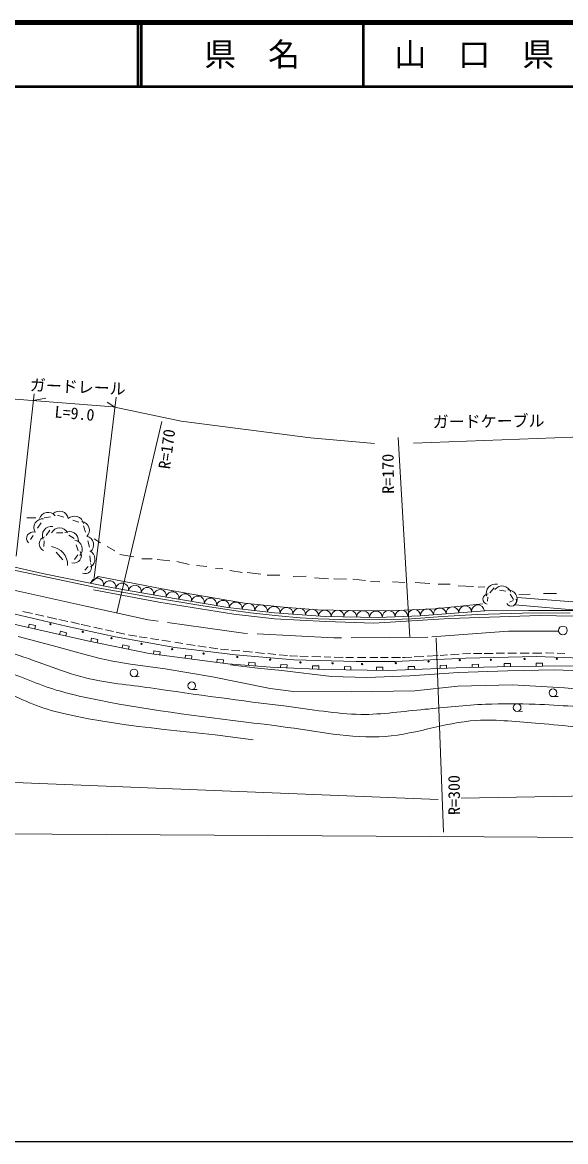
# Model space of a CAD drawing. Units: millimetres, scale not verified. Extents: x 40000 to 680000, y 20000 to 380000.
# Drawn here: x 279684 to 364675, y 205000 to 380000 of the extents above; entities that cross this region are included whole.
import ezdxf
from ezdxf.enums import TextEntityAlignment as Align

# ---------------------------------------------------------------- set-up
doc = ezdxf.new("R2010")
doc.units = ezdxf.units.MM
doc.header["$LTSCALE"] = 1000
doc.linetypes.add('CHAIN', pattern=[18.5, 12, -1.5, 3.5, -1.5])
for name, color, linetype, lineweight in [('M-BGD', 7, 'Continuous', 13), ('M-BMK', 2, 'CHAIN', 13), ('M-STR-HTXT', 7, 'Continuous', 13), ('M-TTL', 2, 'Continuous', 140), ('M-TTL-BAND', 7, 'Continuous', 25), ('M-TTL-LINE', 7, 'Continuous', 50), ('M-TTL-TXT', 7, 'Continuous', 50)]:
    doc.layers.add(name, color=color, linetype=linetype, lineweight=lineweight)
doc.styles.add('ＭＳ ゴシック', font='')
doc.styles.get('ＭＳ ゴシック').set_extended_font_data('MS Gothic')

# ---------------------------------------------------------------- blocks, each defined once
blk = doc.blocks.new('広葉樹林')
at = {"color": 7, "linetype": 'Continuous', "lineweight": 13}
blk.add_line((0, -0.75), (1, -0.75), dxfattribs=at)
blk.add_circle((0, 0), 0.75, dxfattribs=at)

msp = doc.modelspace()

# ---------------------------------------------------------------- linework, layer by layer
at = {"layer": 'M-BGD'}
for p, q in [((285195, 302954), (286145, 302642)), ((280369, 302550), (281800, 302550)), ((282064, 300910), (282600, 301754)), ((283093, 302545), (284079, 302712)), ((287570, 302173), (288520, 301861)), ((289232, 301265), (289540, 300314)), ((280932, 299128), (281349, 299784)), ((283401, 299781), (283996, 300585)), ((285015, 300213), (286015, 300213)), ((286965, 299820), (287810, 299284)), ((290900, 299252), (291907, 298616)), ((283046, 298061), (283098, 298921)), ((288115, 298328), (288424, 297377)), ((289950, 298935), (290181, 297962)), ((292966, 298033), (294132, 297397)), ((284981, 297151), (286000, 295969)), ((288337, 296724), (287829, 296028)), ((290263, 296598), (290318, 295600)), ((294927, 296814), (297099, 296443)), ((298371, 296126), (300013, 296126)), ((300755, 296020), (302769, 295808)), ((277397, 294567), (291443, 291568)), ((278494, 294837), (282853, 293851)), ((289954, 294947), (289453, 294353)), ((303828, 295702), (305789, 295225)), ((306901, 295066), (308544, 294907)), ((309921, 294589), (311034, 294536)), ((312147, 294324), (314054, 294006)), ((314849, 294006), (316968, 293741)), ((282853, 293851), (290303, 292343)), ((291547, 293338), (290303, 292343)), ((293902, 291587), (290303, 292343)), ((301530, 291442), (291547, 293338)), ((317975, 293582), (319989, 293582)), ((322055, 293370), (324068, 293423)), ((325393, 293158), (327565, 292999)), ((328413, 292999), (330374, 292946)), ((331380, 292946), (333341, 292734)), ((334135, 292576), (335619, 292523)), ((337579, 292523), (339540, 292417)), ((341156, 292417), (343434, 292258)), ((301047, 289371), (290812, 291286)), ((291443, 291568), (299395, 290194)), ((301339, 290302), (293902, 291587)), ((306177, 290584), (301530, 291442)), ((314432, 289212), (306177, 290584)), ((344759, 292152), (346613, 292178)), ((347858, 291887), (350243, 291807)), ((351011, 291701), (352044, 291754)), ((352838, 290832), (353499, 291581)), ((354355, 291217), (355340, 291046)), ((356007, 290612), (356521, 289755)), ((357343, 290536), (359118, 290589)), ((361237, 290721), (363251, 290721)), ((270708, 289294), (286553, 285598)), ((299395, 290194), (307598, 288821)), ((312752, 287456), (301047, 289371)), ((311852, 288511), (301339, 290302)), ((307598, 288821), (312415, 288086)), ((320545, 288589), (314432, 289212)), ((351678, 289082), (344249, 288308)), ((352463, 289505), (352512, 290146)), ((356492, 289615), (355904, 289356)), ((356740, 288905), (367620, 287998)), ((376210, 288579), (357080, 290065)), ((279984, 287842), (279742, 287896)), ((281256, 287560), (279984, 287842)), ((283037, 287165), (281764, 287447)), ((285069, 286714), (283550, 287051)), ((319134, 287674), (311852, 288511)), ((312415, 288086), (315375, 287660)), ((319155, 286720), (312752, 287456)), ((315375, 287660), (319767, 287215)), ((327038, 287109), (319134, 287674)), ((319767, 287215), (323153, 286886)), ((325870, 288141), (320545, 288589)), ((333327, 287966), (325870, 288141)), ((335332, 286953), (327038, 287109)), ((338233, 288063), (333327, 287966)), ((341932, 287226), (335332, 286953)), ((344249, 288308), (338233, 288063)), ((340546, 286751), (345402, 287099)), ((352057, 288008), (341932, 287226)), ((345402, 287099), (350839, 287408)), ((360616, 287281), (346493, 286778)), ((350839, 287408), (357920, 287602)), ((352057, 288008), (358906, 288066)), ((357920, 287602), (365388, 287679)), ((358906, 288066), (369915, 288027)), ((369787, 287107), (360616, 287281)), ((289891, 283316), (277895, 286025)), ((280750, 285893), (280640, 285405)), ((281726, 285673), (280750, 285893)), ((281616, 285185), (281726, 285673)), ((286812, 286328), (285378, 286646)), ((286553, 285598), (294273, 283915)), ((288637, 285923), (287259, 286254)), ((288960, 285852), (288900, 285865)), ((290361, 285541), (288960, 285852)), ((292199, 285134), (290863, 285430)), ((327146, 286314), (319155, 286720)), ((323153, 286886), (325978, 286751)), ((325978, 286751), (329383, 286615)), ((334672, 286063), (327146, 286314)), ((329383, 286615), (336309, 286596)), ((346493, 286778), (334672, 286063)), ((336309, 286596), (340546, 286751)), ((279005, 283979), (285151, 282363)), ((285628, 284792), (285518, 284304)), ((286603, 284571), (285628, 284792)), ((286493, 284084), (286603, 284571)), ((290499, 283700), (290397, 283211)), ((291478, 283496), (290499, 283700)), ((293946, 284746), (292684, 285026)), ((294273, 283915), (303521, 282251)), ((295704, 284357), (294384, 284649)), ((296481, 284185), (296293, 284226)), ((297595, 284009), (296481, 284185)), ((299221, 283754), (297979, 283949)), ((301051, 283466), (299740, 283672)), ((285151, 282363), (289098, 281250)), ((299525, 281304), (289891, 283316)), ((291375, 283006), (291478, 283496)), ((295393, 282678), (295291, 282189)), ((296372, 282474), (295393, 282678)), ((296270, 281984), (296372, 282474)), ((302846, 283183), (301507, 283394)), ((303521, 282251), (313039, 281090)), ((304779, 282880), (303538, 283075)), ((306704, 282577), (305350, 282790)), ((308419, 282307), (307142, 282508)), ((309877, 282078), (308883, 282234)), ((310276, 282040), (309877, 282078)), ((311953, 281879), (310698, 281999)), ((313695, 281713), (312412, 281835)), ((289098, 281250), (291854, 280535)), ((291854, 280535), (293814, 280137)), ((293814, 280137), (296596, 279661)), ((311830, 279718), (299525, 281304)), ((300258, 281714), (300194, 281218)), ((301250, 281586), (300258, 281714)), ((301186, 281090), (301250, 281586)), ((305217, 281075), (305153, 280579)), ((306209, 280947), (305217, 281075)), ((306145, 280451), (306209, 280947)), ((310176, 280435), (310112, 279939)), ((311168, 280307), (310176, 280435)), ((311104, 279812), (311168, 280307)), ((313039, 281090), (322171, 280316)), ((315707, 281521), (314236, 281661)), ((317583, 281341), (316156, 281478)), ((319358, 281172), (318070, 281295)), ((321165, 280999), (319853, 281124)), ((321610, 280962), (321524, 280965)), ((322707, 280925), (321610, 280962)), ((322171, 280316), (331922, 280046)), ((324381, 280869), (323115, 280912)), ((326391, 280802), (324971, 280850)), ((327927, 280751), (326917, 280785)), ((329800, 280689), (328443, 280734)), ((329872, 280686), (329800, 280689)), ((331508, 280686), (330286, 280686)), ((331922, 280046), (337997, 280046)), ((333399, 280686), (332107, 280686)), ((335317, 280686), (334049, 280686)), ((336920, 280686), (335695, 280686)), ((338860, 280686), (337434, 280686)), ((337997, 280046), (349064, 280587)), ((339452, 280686), (339179, 280686)), ((340618, 280758), (339452, 280686)), ((342475, 280872), (341002, 280782)), ((344738, 281012), (342997, 280905)), ((346197, 281102), (345065, 281032)), ((348042, 281215), (346643, 281129)), ((349753, 281320), (348522, 281245)), ((349064, 280587), (360053, 280858)), ((349787, 281322), (349753, 281320)), ((351552, 281334), (350284, 281326)), ((353334, 281346), (351926, 281337)), ((355134, 281358), (353803, 281349)), ((357004, 281371), (355656, 281362)), ((358983, 281384), (357573, 281375)), ((360964, 281397), (359514, 281388)), ((360053, 280858), (372822, 280355)), ((361673, 281402), (361561, 281401)), ((362836, 281378), (361673, 281402)), ((364544, 281342), (363347, 281367)), ((296596, 279661), (302000, 278919)), ((302000, 278919), (309418, 277647)), ((318524, 279176), (311830, 279718)), ((316492, 279025), (312226, 279528)), ((315127, 279953), (315087, 279454)), ((316124, 279872), (315127, 279953)), ((316084, 279374), (316124, 279872)), ((320280, 278654), (316492, 279025)), ((327018, 278828), (318524, 279176)), ((320095, 279612), (320075, 279113)), ((321094, 279571), (320095, 279612)), ((328042, 277727), (320280, 278654)), ((321074, 279072), (321094, 279571)), ((325091, 279407), (325070, 278908)), ((326090, 279366), (325091, 279407)), ((326070, 278867), (326090, 279366)), ((336904, 278654), (327018, 278828)), ((330077, 279274), (330068, 278774)), ((331077, 279257), (330077, 279274)), ((331068, 278757), (331077, 279257)), ((335076, 279186), (335067, 278686)), ((336076, 279169), (335076, 279186)), ((336067, 278669), (336076, 279169)), ((347525, 279060), (336904, 278654)), ((341045, 279313), (340046, 279274)), ((340046, 279274), (340065, 278775)), ((347911, 278362), (340282, 277833)), ((341064, 278813), (341045, 279313)), ((346041, 279504), (345042, 279466)), ((345042, 279466), (345061, 278966)), ((346061, 279004), (346041, 279504)), ((356116, 279273), (347525, 279060)), ((355594, 278627), (347911, 278362)), ((351046, 279648), (350046, 279623)), ((350046, 279623), (350059, 279123)), ((351058, 279148), (351046, 279648)), ((356044, 279771), (355045, 279747)), ((355045, 279747), (355057, 279247)), ((362880, 278760), (355594, 278627)), ((356057, 279271), (356044, 279771)), ((366079, 279370), (356116, 279273)), ((361052, 279821), (360052, 279811)), ((360052, 279811), (360057, 279311)), ((361057, 279321), (361052, 279821)), ((370589, 278468), (362880, 278760)), ((309418, 277647), (318452, 275872)), ((333553, 277568), (328042, 277727)), ((340282, 277833), (333553, 277568)), ((318452, 275872), (322081, 275395)), ((322081, 275395), (331115, 275342)), ((331115, 275342), (341076, 275475)), ((341076, 275475), (347832, 276190)), ((347832, 276190), (356363, 276428)), ((356363, 276428), (364496, 275978)), ((364496, 275978), (373053, 275183))]:
    msp.add_line(p, q, dxfattribs=at)
for centre in [(284073, 285907), (289133, 284727), (293633, 283727), (298334, 282827), (303114, 282007), (308034, 281307), (313314, 280787), (318435, 280367), (323175, 279927), (343236, 280067), (348116, 280287), (352997, 280327), (358257, 280467), (363297, 280487), (328215, 279787), (332836, 279667), (338096, 279827)]:
    msp.add_circle(centre, 100, dxfattribs=at)
for centre, radius, start, end in [((283697, 301971), 1417, 37.69221, 161.54724), ((285462, 302165), 1417, 9.87332, 133.72835), ((287837, 301384), 1417, 9.87332, 133.72835), ((282894, 300974), 1417, 85.65142, 209.50645), ((284235, 299786), 1417, 81.54363, 205.39866), ((288752, 300584), 1417, 316.04163, 79.89665), ((281356, 299320), 1005, 72.2691, 222.88877), ((283470, 298467), 1149, 106.84771, 246.21583), ((285515, 299546), 1417, 28.07249, 151.92751), ((287030, 298989), 1417, 355.69181, 119.54684), ((289417, 298295), 1417, 311.39702, 75.25204), ((283854, 295150), 2910, 358.69157, 82.83564), ((287635, 297647), 1417, 316.04163, 79.89665), ((287761, 296611), 1149, 254.15775, 33.52588), ((289625, 296062), 1417, 301.25232, 65.10734), ((289508, 294814), 1005, 244.58926, 35.20893), ((291379, 292117), 1000, 348.14015, 168.14015), ((293337, 291706), 1000, 349.00068, 168.14879), ((295304, 291345), 1000, 350.1975, 170.1975), ((297275, 291004), 1000, 350.1975, 170.1975), ((299245, 290664), 1000, 350.1975, 170.1975), ((301216, 290323), 1000, 350.31461, 170.19751), ((303188, 289987), 1000, 350.33133, 170.33133), ((305159, 289651), 1000, 350.33133, 170.33133), ((352542, 289821), 805, 89.52776, 261.67232), ((353668, 290765), 1417, 76.64882, 200.50385), ((354733, 290474), 1417, 18.20668, 142.06171), ((355692, 289840), 1417, 329.03624, 92.89127), ((307131, 289315), 1000, 350.33133, 170.33133), ((309102, 288979), 1000, 350.33133, 170.33133), ((311074, 288644), 1000, 350.96534, 170.35121), ((313055, 288373), 1000, 353.44132, 173.44132), ((315042, 288144), 1000, 353.44132, 173.44132), ((317029, 287916), 1000, 353.44132, 173.44132), ((348967, 287769), 1000, 4.41734, 184.41734), ((350961, 287923), 1000, 4.41734, 184.41734), ((356176, 289536), 805, 207.67722, 19.82177), ((319016, 287687), 1000, 355.61668, 173.44447), ((321010, 287540), 1000, 355.91438, 175.91438), ((323005, 287397), 1000, 355.91438, 175.91438), ((325000, 287255), 1000, 355.91438, 175.91438), ((326995, 287112), 1000, 358.79093, 175.91611), ((328994, 287072), 1000, 358.92415, 178.92415), ((330994, 287035), 1000, 358.92415, 178.92415), ((332994, 286997), 1000, 358.92415, 178.92415), ((334993, 286960), 1000, 1.18181, 178.94056), ((336992, 287022), 1000, 2.36485, 182.36485), ((338990, 287104), 1000, 2.36485, 182.36485), ((340988, 287187), 1000, 2.47305, 182.37028), ((342984, 287307), 1000, 4.41734, 184.41734), ((344979, 287461), 1000, 4.41734, 184.41734), ((346973, 287615), 1000, 4.41734, 184.41734)]:
    msp.add_arc(centre, radius, start, end, dxfattribs=at)
for points, knots in [([(410595, 264175), (402072, 265975), (393549, 267772), (385027, 269575), (380527, 270526), (376079, 271767), (371528, 272433), (367691, 272995), (363809, 273227), (359935, 273386), (357343, 273492), (354745, 273494), (352153, 273386), (348969, 273253), (345802, 272850), (342625, 272592), (339290, 272321), (335965, 271748), (332620, 271798), (328733, 271856), (324886, 272598), (321027, 273068), (313923, 273935), (306830, 274898), (299747, 275927), (296353, 276420), (292915, 276705), (289583, 277515), (285517, 278503), (281693, 280323), (277673, 281485), (274688, 282348), (271638, 282967), (268621, 283708)], [0, 0, 0, 0, 1, 1, 1, 2, 2, 2, 3, 3, 3, 4, 4, 4, 5, 5, 5, 6, 6, 6, 7, 7, 7, 8, 8, 8, 9, 9, 9, 10, 10, 10, 11, 11, 11, 11]), ([(392808, 265287), (386032, 266557), (379301, 268096), (372481, 269098), (368530, 269678), (364551, 270060), (360570, 270369), (357294, 270622), (354004, 271037), (350724, 270845), (345581, 270544), (340628, 268455), (335479, 268304), (329998, 268143), (324563, 269377), (319121, 270051), (310473, 271123), (301803, 272114), (293236, 273704), (290458, 274219), (287686, 274805), (284978, 275609), (282168, 276443), (279516, 277749), (276720, 278627), (273951, 279496), (271109, 280109), (268303, 280850)], [0, 0, 0, 0, 1, 1, 1, 2, 2, 2, 3, 3, 3, 4, 4, 4, 5, 5, 5, 6, 6, 6, 7, 7, 7, 8, 8, 8, 9, 9, 9, 9]), ([(315786, 267828), (305252, 269363), (294473, 269701), (284184, 272433), (281105, 273250), (278302, 274889), (275290, 275927), (272836, 276773), (270314, 277409), (267826, 278150)], [0, 0, 0, 0, 1, 1, 1, 2, 2, 2, 3, 3, 3, 3])]:
    msp.add_open_spline(points, degree=3, knots=knots, dxfattribs=at)
at = {"layer": 'M-BMK'}
for p, q in [((289607, 288741), (273550, 292259)), ((299349, 286576), (289607, 288741)), ((314278, 284501), (299349, 286576)), ((328396, 283779), (314278, 284501)), ((343099, 283869), (328396, 283779)), ((355728, 284817), (343099, 283869)), ((363576, 284817), (355728, 284817))]:
    msp.add_line(p, q, dxfattribs=at)
at = {"layer": 'M-BMK', "linetype": 'Continuous'}
msp.add_circle((364253, 284929), 686, dxfattribs=at)
at = {"layer": 'M-STR-HTXT'}
for p, q in [((256992, 322793), (293886, 319907)), ((281513, 321909), (278689, 296564)), ((281399, 320884), (283371, 321251)), ((290916, 293159), (294360, 321406)), ((294170, 319847), (292967, 320632)), ((293886, 319907), (304530, 317652)), ((301518, 317614), (294478, 287658)), ((304530, 317652), (324737, 315036)), ((324737, 315036), (334749, 314134)), ((338482, 315092), (340286, 283881)), ((340884, 314224), (394748, 316216)), ((344428, 283714), (345593, 253407)), ((65084, 269682), (344746, 258493)), ((348349, 258705), (379292, 259235)), ((264310, 253189), (351952, 252665)), ((351952, 252665), (421679, 252135))]:
    msp.add_line(p, q, dxfattribs=at)
at = {"layer": 'M-TTL'}
msp.add_line((680000, 380000), (40000, 380000), dxfattribs=at)
at = {"layer": 'M-TTL-BAND'}
msp.add_line((40000, 205000), (579000, 205000), dxfattribs=at)
at = {"layer": 'M-TTL-LINE'}
for p, q in [((297750, 380000), (297750, 370000)), ((298250, 380000), (298250, 370000)), ((333000, 380000), (333000, 370000)), ((40000, 370000), (680000, 370000))]:
    msp.add_line(p, q, dxfattribs=at)

# ---------------------------------------------------------------- block references
at = {"layer": 'M-BGD', "xscale": 800, "yscale": 800, "rotation": 2.32447}
for p in [(297153, 278290), (306188, 276278), (362701, 275175), (357090, 272873)]:
    msp.add_blockref('広葉樹林', p, dxfattribs=at)

# ---------------------------------------------------------------- texts
at = {"layer": 'M-STR-HTXT', "style": 'ＭＳ ゴシック'}
for s, rotation, p in [('ガードレール', 357.545, (288290, 321545)), ('L=9.0', 354.918, (287724, 317411))]:
    msp.add_text(s, height=1833, rotation=rotation, dxfattribs=at).set_placement(p, align=Align.BOTTOM_CENTER)
for s, rotation, p in [('ガードケーブル', 0.637, (352627, 317637)), ('R=170', 82.256, (302285, 313290)), ('R=170', 90.525, (336881, 309424)), ('R=300', 90.525, (347221, 259193))]:
    msp.add_text(s, height=1833, rotation=rotation, dxfattribs=at).set_placement(p, align=Align.MIDDLE_CENTER)
at = {"layer": 'M-TTL-TXT', "style": 'ＭＳ ゴシック'}
for s, p in [('県\u3000名', (315625, 375000)), ('山\u3000口\u3000県', (350375, 375000))]:
    msp.add_text(s, height=3666, dxfattribs=at).set_placement(p, align=Align.MIDDLE_CENTER)

doc.saveas('drawing.dxf')
